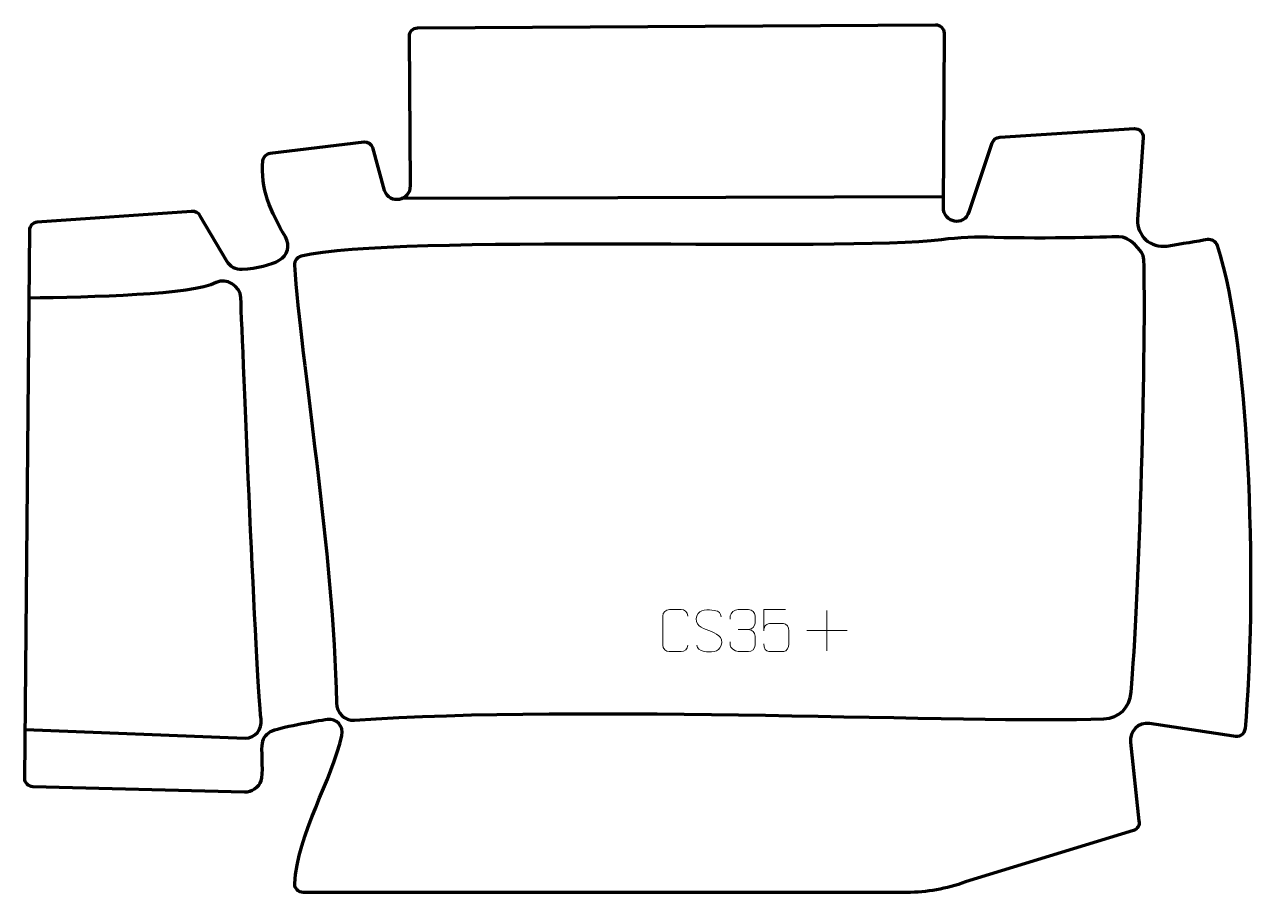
# Model space of a CAD drawing. Header units: millimetres. Extents: x -364 to 367, y -257 to 258.
import ezdxf

# ---------------------------------------------------------------- set-up
doc = ezdxf.new("R2010")
doc.units = ezdxf.units.MM
doc.header["$MEASUREMENT"] = 0
for name, color, linetype in [('layer 1', 7, 'Continuous'), ('layer 2', 7, 'Continuous'), ('layer 3', 7, 'Continuous')]:
    doc.layers.add(name, color=color, linetype=linetype)

msp = doc.modelspace()

# ---------------------------------------------------------------- linework, layer by layer
at = {"layer": 'layer 1', "color": 250, "lineweight": 9}
for points, knots in [([(29.7424, -110.7524), (29.6026, -113.0758), (27.9254, -114.5554), (25.7777, -114.5662), (25.7777, -114.5662), (23.4458, -114.5658), (21.1139, -114.5658), (18.7824, -114.5662), (18.7824, -114.5662), (16.8574, -114.6716), (14.8853, -112.7871), (14.8965, -110.7698), (14.8965, -110.7698), (14.8969, -104.9997), (14.8969, -99.23), (14.8965, -93.4607), (14.8965, -93.4607), (14.9007, -91.3226), (16.6474, -89.6034), (18.7998, -89.6169), (18.7998, -89.6169), (21.1255, -89.6169), (23.4516, -89.6169), (25.7777, -89.6169), (25.7777, -89.6169), (27.7243, -89.5814), (29.7157, -91.0729), (29.7424, -93.5105)], [0, 0, 0, 0, 0.125, 0.125, 0.125, 0.125, 0.25, 0.25, 0.25, 0.25, 0.375, 0.375, 0.375, 0.375, 0.5, 0.5, 0.5, 0.5, 0.625, 0.625, 0.625, 0.625, 0.75, 0.75, 0.75, 0.75, 1, 1, 1, 1]), ([(42.3194, -102.0933), (38.0711, -100.6229), (33.163, -98.8271), (35.1681, -93.3068), (35.1681, -93.3068), (36.6716, -89.1669), (41.8852, -89.5554), (45.4888, -90.1565), (45.4888, -90.1565), (48.3494, -90.6337), (49.2141, -91.8469), (49.5247, -93.931)], [0, 0, 0, 0, 0.25, 0.25, 0.25, 0.25, 0.5, 0.5, 0.5, 0.5, 1, 1, 1, 1]), ([(54.9548, -95.3008), (54.9548, -95.3008), (54.9548, -93.4436), (54.9548, -93.4436), (54.9548, -93.4436), (54.9405, -91.7017), (57.605, -89.5836), (59.6641, -89.6063), (59.6641, -89.6063), (61.7282, -89.6063), (63.7922, -89.6063), (65.8559, -89.6063), (65.8559, -89.6063), (68.0504, -89.5975), (69.6487, -91.4443), (69.6931, -93.3564), (69.6931, -93.3564), (69.6927, -94.7915), (69.6927, -96.2266), (69.6931, -97.6621), (69.6931, -97.6621), (69.6445, -99.3156), (68.0419, -101.5456), (65.8436, -101.5356), (65.8436, -101.5356), (68.0473, -101.5468), (69.6553, -103.35), (69.7093, -105.4095), (69.7093, -105.4095), (69.7089, -107.1942), (69.7089, -108.9789), (69.7093, -110.764), (69.7093, -110.764), (69.7194, -112.8254), (67.6645, -114.5885), (65.8436, -114.5804), (65.8436, -114.5804), (63.7783, -114.5801), (61.7131, -114.5801), (59.6475, -114.5804), (59.6475, -114.5804), (57.4789, -114.5689), (54.9479, -112.1687), (54.9293, -110.7069), (54.9293, -110.7069), (54.9293, -110.7069), (54.9293, -108.7983), (54.9293, -108.7983)], [0, 0, 0, 0, 0.07692308, 0.07692308, 0.07692308, 0.07692308, 0.15384615, 0.15384615, 0.15384615, 0.15384615, 0.23076923, 0.23076923, 0.23076923, 0.23076923, 0.30769231, 0.30769231, 0.30769231, 0.30769231, 0.38461538, 0.38461538, 0.38461538, 0.38461538, 0.46153846, 0.46153846, 0.46153846, 0.46153846, 0.53846154, 0.53846154, 0.53846154, 0.53846154, 0.61538462, 0.61538462, 0.61538462, 0.61538462, 0.69230769, 0.69230769, 0.69230769, 0.69230769, 0.76923077, 0.76923077, 0.76923077, 0.76923077, 0.84615385, 0.84615385, 0.84615385, 0.84615385, 1, 1, 1, 1]), ([(87.7135, -89.6385), (87.7135, -89.6385), (74.8618, -89.6385), (74.8618, -89.6385), (74.8618, -89.6385), (74.8621, -93.8691), (74.8621, -98.1), (74.8618, -102.3312), (74.8618, -102.3312), (74.8615, -99.0211), (76.4925, -97.9493), (79.3045, -97.8888), (79.3045, -97.8888), (81.7441, -97.8885), (84.1836, -97.8885), (86.6228, -97.8888), (86.6228, -97.8888), (88.2726, -97.882), (89.7475, -100.2625), (89.776, -102.3312), (89.776, -102.3312), (89.7757, -104.9185), (89.7757, -107.5061), (89.776, -110.0938), (89.776, -110.0938), (89.8222, -112.0532), (88.3228, -114.4895), (86.6969, -114.548), (86.6969, -114.548), (84.7404, -114.5477), (79.8454, -114.5477), (77.8884, -114.548), (77.8884, -114.548), (76.0429, -114.5568), (74.9358, -112.592), (74.915, -110.0409)], [0, 0, 0, 0, 0.1, 0.1, 0.1, 0.1, 0.2, 0.2, 0.2, 0.2, 0.3, 0.3, 0.3, 0.3, 0.4, 0.4, 0.4, 0.4, 0.5, 0.5, 0.5, 0.5, 0.6, 0.6, 0.6, 0.6, 0.7, 0.7, 0.7, 0.7, 0.8, 0.8, 0.8, 0.8, 1, 1, 1, 1]), ([(42.3194, -102.0934), (46.338, -103.7401), (51.3675, -105.6284), (49.5335, -110.9887), (49.5335, -110.9887), (48.0737, -115.2551), (43.1629, -114.9984), (39.4368, -114.4437), (39.4368, -114.4437), (36.6868, -114.0339), (35.4659, -112.8204), (35.0879, -110.7082)], [0, 0, 0, 0, 0.25, 0.25, 0.25, 0.25, 0.5, 0.5, 0.5, 0.5, 1, 1, 1, 1])]:
    msp.add_open_spline(points, degree=3, knots=knots, dxfattribs=at)
for points in [[(112.3193, -90.1043), (112.3193, -90.1043), (112.3193, -114.0822), (112.3193, -114.0822)], [(59.6645, -101.546), (59.6645, -101.546), (65.8609, -101.546), (65.8609, -101.546)], [(100.3304, -102.0933), (100.3304, -102.0933), (124.3083, -102.0933), (124.3083, -102.0933)]]:
    msp.add_open_spline(points, degree=3, dxfattribs=at)
at = {"layer": 'layer 2', "color": 12, "lineweight": 200}
msp.add_open_spline([(-198.4752, -257.4991), (-198.4752, -257.4991), (159.7204, -257.4991), (159.7204, -257.4991), (159.7204, -257.4991), (171.5889, -257.4991), (183.3629, -255.4068), (194.4906, -251.3199), (194.4906, -251.3199), (194.4906, -251.3199), (294.2487, -220.855), (294.2487, -220.855), (294.2487, -220.855), (296.6183, -219.9845), (297.9596, -217.4999), (297.3743, -215.0653), (297.3743, -215.0653), (297.3743, -215.0653), (292.3705, -168.2548), (292.3705, -168.2548), (292.3705, -168.2548), (291.6674, -161.8184), (297.1736, -156.4209), (303.5952, -157.252), (303.5952, -157.252), (303.5952, -157.252), (353.503, -164.7119), (353.503, -164.7119), (353.503, -164.7119), (356.7355, -165.9988), (360.0478, -163.6867), (360.366, -160.251), (360.366, -160.251), (367.0744, -87.8554), (364.4039, 64.6681), (343.7329, 126.5058), (343.7329, 126.5058), (342.9119, 128.9615), (340.5642, 130.5772), (337.9917, 130.1246), (337.9917, 130.1246), (332.3078, 129.1245), (322.6568, 127.5501), (313.9746, 126.1545), (313.9746, 126.1545), (304.4542, 124.6241), (295.9851, 132.3443), (296.6286, 141.9653), (296.6286, 141.9653), (296.6286, 141.9653), (299.8805, 190.5904), (299.8805, 190.5904), (299.8805, 190.5904), (300.0717, 193.5241), (297.6555, 195.9755), (294.6893, 195.8569), (294.6893, 195.8569), (294.6893, 195.8569), (214.7961, 190.7473), (214.7961, 190.7473), (214.7961, 190.7473), (212.7637, 190.6175), (211.0136, 189.2682), (210.3709, 187.336), (210.3709, 187.336), (210.3709, 187.336), (196.772, 146.462), (196.772, 146.462), (196.772, 146.462), (193.8983, 137.8243), (181.1309, 139.929), (181.181, 149.0325), (181.181, 149.0325), (181.181, 149.0325), (181.756, 252.5061), (181.756, 252.5061), (181.756, 252.5061), (181.7807, 255.3011), (179.4658, 257.5621), (176.6442, 257.4993), (176.6442, 257.4993), (176.6442, 257.4993), (-130.5778, 255.6236), (-130.5778, 255.6236), (-130.5778, 255.6236), (-133.3503, 255.5622), (-135.5425, 253.2776), (-135.4638, 250.5322), (-135.4638, 250.5322), (-135.4638, 250.5322), (-134.7794, 162.0253), (-134.7794, 162.0253), (-134.7794, 162.0253), (-134.5194, 152.974), (-147.3203, 150.6418), (-150.3302, 159.1918), (-150.3302, 159.1918), (-150.3302, 159.1918), (-157.2835, 184.6255), (-157.2835, 184.6255), (-157.2835, 184.6255), (-158.0176, 186.7116), (-160.0588, 188.0634), (-162.2862, 187.9393), (-162.2862, 187.9393), (-162.2862, 187.9393), (-217.9531, 181.2372), (-217.9531, 181.2372), (-217.9531, 181.2372), (-220.2599, 180.9493), (-222.0746, 179.1096), (-222.3089, 176.7971), (-222.3089, 176.7971), (-223.9595, 160.4984), (-217.7288, 146.2751), (-208.9287, 131.5109), (-208.9287, 131.5109), (-206.0529, 126.6865), (-207.6891, 120.4261), (-212.6025, 117.7051), (-212.6025, 117.7051), (-217.9676, 114.734), (-225.4899, 113.0646), (-234.6198, 112.3644), (-234.6198, 112.3644), (-238.4227, 112.0726), (-242.0584, 113.991), (-243.9874, 117.2821), (-243.9874, 117.2821), (-243.9874, 117.2821), (-259.6994, 144.0918), (-259.6994, 144.0918), (-259.6994, 144.0918), (-260.6092, 145.994), (-262.6342, 147.119), (-264.7477, 146.8957), (-264.7477, 146.8957), (-264.7477, 146.8957), (-356.2166, 140.5097), (-356.2166, 140.5097), (-356.2166, 140.5097), (-358.7171, 140.2458), (-360.6309, 138.183), (-360.6856, 135.6929), (-360.6856, 135.6929), (-360.6856, 135.6929), (-363.6443, -189.7005), (-363.6443, -189.7005), (-363.6443, -189.7005), (-363.7036, -192.4243), (-361.5305, -194.6842), (-358.7806, -194.7576), (-358.7806, -194.7576), (-358.7806, -194.7576), (-233.263, -198.0102), (-233.263, -198.0102), (-233.263, -198.0102), (-228.8839, -198.1277), (-224.9282, -195.4106), (-223.5256, -191.3007), (-223.5256, -191.3007), (-222.1215, -187.1877), (-223.3711, -175.9108), (-223.0176, -170.2674), (-223.0176, -170.2674), (-222.8088, -166.9326), (-220.9023, -163.9157), (-217.9545, -162.2904), (-217.9545, -162.2904), (-213.3684, -159.762), (-190.8912, -155.9531), (-184.0103, -154.8937), (-184.0103, -154.8937), (-178.4907, -154.0442), (-174.336, -158.9898), (-175.4847, -164.4028), (-175.4847, -164.4028), (-180.94, -190.1083), (-202.0869, -223.3464), (-203.4719, -252.3168), (-203.4719, -252.3168), (-203.6067, -255.1387), (-201.3274, -257.4991), (-198.4752, -257.4991)], degree=3, knots=[0, 0, 0, 0, 0.0212766, 0.0212766, 0.0212766, 0.0212766, 0.04255319, 0.04255319, 0.04255319, 0.04255319, 0.06382979, 0.06382979, 0.06382979, 0.06382979, 0.08510638, 0.08510638, 0.08510638, 0.08510638, 0.10638298, 0.10638298, 0.10638298, 0.10638298, 0.12765957, 0.12765957, 0.12765957, 0.12765957, 0.14893617, 0.14893617, 0.14893617, 0.14893617, 0.17021277, 0.17021277, 0.17021277, 0.17021277, 0.19148936, 0.19148936, 0.19148936, 0.19148936, 0.21276596, 0.21276596, 0.21276596, 0.21276596, 0.23404255, 0.23404255, 0.23404255, 0.23404255, 0.25531915, 0.25531915, 0.25531915, 0.25531915, 0.27659574, 0.27659574, 0.27659574, 0.27659574, 0.29787234, 0.29787234, 0.29787234, 0.29787234, 0.31914894, 0.31914894, 0.31914894, 0.31914894, 0.34042553, 0.34042553, 0.34042553, 0.34042553, 0.36170213, 0.36170213, 0.36170213, 0.36170213, 0.38297872, 0.38297872, 0.38297872, 0.38297872, 0.40425532, 0.40425532, 0.40425532, 0.40425532, 0.42553191, 0.42553191, 0.42553191, 0.42553191, 0.44680851, 0.44680851, 0.44680851, 0.44680851, 0.46808511, 0.46808511, 0.46808511, 0.46808511, 0.4893617, 0.4893617, 0.4893617, 0.4893617, 0.5106383, 0.5106383, 0.5106383, 0.5106383, 0.53191489, 0.53191489, 0.53191489, 0.53191489, 0.55319149, 0.55319149, 0.55319149, 0.55319149, 0.57446809, 0.57446809, 0.57446809, 0.57446809, 0.59574468, 0.59574468, 0.59574468, 0.59574468, 0.61702128, 0.61702128, 0.61702128, 0.61702128, 0.63829787, 0.63829787, 0.63829787, 0.63829787, 0.65957447, 0.65957447, 0.65957447, 0.65957447, 0.68085106, 0.68085106, 0.68085106, 0.68085106, 0.70212766, 0.70212766, 0.70212766, 0.70212766, 0.72340426, 0.72340426, 0.72340426, 0.72340426, 0.74468085, 0.74468085, 0.74468085, 0.74468085, 0.76595745, 0.76595745, 0.76595745, 0.76595745, 0.78723404, 0.78723404, 0.78723404, 0.78723404, 0.80851064, 0.80851064, 0.80851064, 0.80851064, 0.82978723, 0.82978723, 0.82978723, 0.82978723, 0.85106383, 0.85106383, 0.85106383, 0.85106383, 0.87234043, 0.87234043, 0.87234043, 0.87234043, 0.89361702, 0.89361702, 0.89361702, 0.89361702, 0.91489362, 0.91489362, 0.91489362, 0.91489362, 0.93617021, 0.93617021, 0.93617021, 0.93617021, 0.95744681, 0.95744681, 0.95744681, 0.95744681, 1, 1, 1, 1], dxfattribs=at)
at = {"layer": 'layer 3', "color": 142, "lineweight": 200}
msp.add_open_spline([(180.9021, 155.3613), (180.9021, 155.3613), (-140.2385, 154.2821), (-140.2385, 154.2821)], degree=3, dxfattribs=at)
for points, knots in [([(285.5541, 131.6254), (291.2081, 132.0466), (300.0843, 123.7355), (300.2967, 118.1239), (300.2967, 118.1239), (301.9145, 75.399), (297.6572, -87.4104), (292.7102, -138.722), (292.7102, -138.722), (291.8339, -147.8113), (285.8653, -154.0643), (276.6542, -154.4259), (276.6542, -154.4259), (198.7538, -157.4869), (-32.8775, -145.6121), (-168.0439, -155.317), (-168.0439, -155.317), (-174.0235, -155.7463), (-178.6371, -150.896), (-178.7412, -144.9594), (-178.7412, -144.9594), (-180.3093, -55.7102), (-199.9583, 57.9315), (-203.5598, 114.8127), (-203.5598, 114.8127), (-203.7143, 117.2547), (-202.1085, 119.469), (-199.7272, 120.0328), (-199.7272, 120.0328), (-142.6961, 133.5297), (121.4539, 122.5079), (180.2383, 129.8834), (180.2383, 129.8834), (190.6269, 131.1869), (201.1023, 131.6187), (211.566, 131.2591), (211.566, 131.2591), (240.8794, 130.2523), (285.5541, 131.6254), (285.5541, 131.6254)], [0, 0, 0, 0, 0.09090909, 0.09090909, 0.09090909, 0.09090909, 0.18181818, 0.18181818, 0.18181818, 0.18181818, 0.27272727, 0.27272727, 0.27272727, 0.27272727, 0.36363636, 0.36363636, 0.36363636, 0.36363636, 0.45454545, 0.45454545, 0.45454545, 0.45454545, 0.54545455, 0.54545455, 0.54545455, 0.54545455, 0.63636364, 0.63636364, 0.63636364, 0.63636364, 0.72727273, 0.72727273, 0.72727273, 0.72727273, 0.81818182, 0.81818182, 0.81818182, 0.81818182, 1, 1, 1, 1]), ([(-363.1423, -160.7367), (-363.1423, -160.7367), (-232.9554, -165.8711), (-232.9554, -165.8711), (-232.9554, -165.8711), (-226.8608, -166.0072), (-222.6616, -160.7593), (-223.4035, -154.767), (-223.4035, -154.767), (-226.375, -130.7676), (-234.2313, 64.199), (-235.4622, 95.5768), (-235.4622, 95.5768), (-235.7289, 102.373), (-244.0213, 107.6457), (-250.075, 104.4209), (-250.075, 104.4209), (-263.8238, 97.0973), (-324.4811, 95.8449), (-361.6138, 95.2106)], [0, 0, 0, 0, 0.16666667, 0.16666667, 0.16666667, 0.16666667, 0.33333333, 0.33333333, 0.33333333, 0.33333333, 0.5, 0.5, 0.5, 0.5, 0.66666667, 0.66666667, 0.66666667, 0.66666667, 1, 1, 1, 1])]:
    msp.add_open_spline(points, degree=3, knots=knots, dxfattribs=at)

doc.saveas('drawing.dxf')
